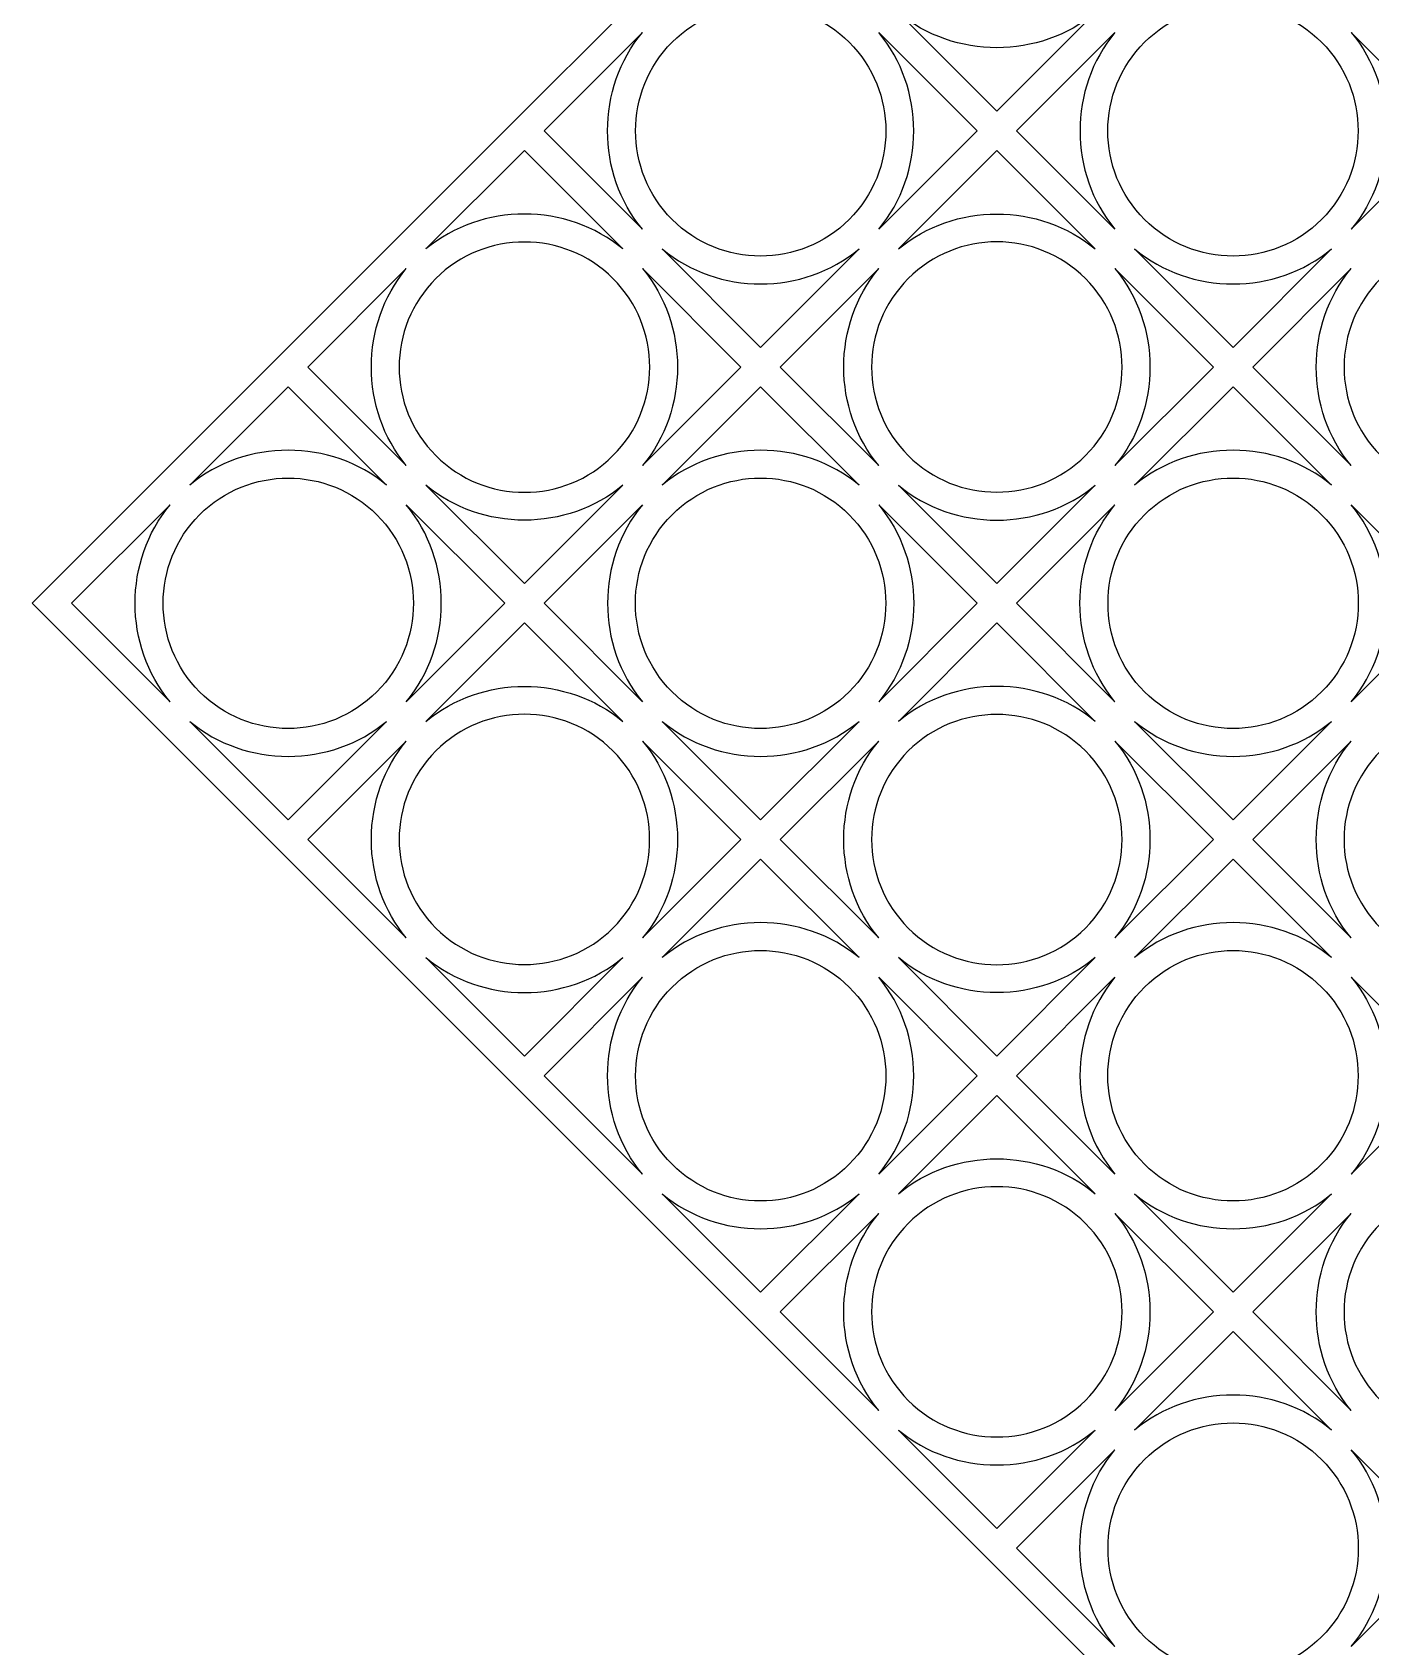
# Model space of a CAD drawing. Header units: centimetres. Extents: x -323 to 323, y -154 to 154.
# Drawn here: x -322.9 to -226.8, y -75 to 41 of the extents above; entities that cross this region are included whole.
import ezdxf

# ---------------------------------------------------------------- set-up
doc = ezdxf.new("R2010")
doc.units = ezdxf.units.CM
doc.header["$MEASUREMENT"] = 0
doc.layers.add('layer 1', color=7, linetype='Continuous')

msp = doc.modelspace()

# ---------------------------------------------------------------- linework, layer by layer
at = {"layer": 'layer 1', "color": 250}
for points, knots in [([(-168.76923, -154.14938), (-168.76923, -154.14938), (-322.91834, -0.00025), (-322.91834, -0.00025), (-322.91834, -0.00025), (-322.91834, -0.00025), (-168.76863, 154.14937), (-168.76863, 154.14937), (-168.76863, 154.14937), (-168.76863, 154.14937), (-14.61956, 0.0003), (-14.61956, 0.0003), (-14.61956, 0.0003), (-14.61956, 0.0003), (-168.76923, -154.14938), (-168.76923, -154.14938)], [0, 0, 0, 0, 0.2, 0.2, 0.2, 0.2, 0.4, 0.4, 0.4, 0.4, 0.6, 0.6, 0.6, 0.6, 1, 1, 1, 1]), ([(-276.95618, 27.57734), (-273.44319, 24.0643), (-267.74183, 24.06431), (-264.2288, 27.57728), (-264.2288, 27.57728), (-260.71574, 31.09031), (-260.71575, 36.79165), (-264.22875, 40.30469), (-264.22875, 40.30469), (-267.74177, 43.81773), (-273.4431, 43.81771), (-276.95614, 40.30473), (-276.95614, 40.30473), (-280.45059, 36.8103), (-280.45064, 31.0718), (-276.95618, 27.57734)], [0, 0, 0, 0, 0.2, 0.2, 0.2, 0.2, 0.4, 0.4, 0.4, 0.4, 0.6, 0.6, 0.6, 0.6, 1, 1, 1, 1]), ([(-230.28747, 40.30484), (-233.80046, 43.81788), (-239.50184, 43.81788), (-243.01486, 40.30489), (-243.01486, 40.30489), (-246.5279, 36.79188), (-246.52788, 31.09051), (-243.0149, 27.5775), (-243.0149, 27.5775), (-239.50189, 24.06446), (-233.80053, 24.06446), (-230.28752, 27.57745), (-230.28752, 27.57745), (-226.79306, 31.07188), (-226.79298, 36.81038), (-230.28747, 40.30484)], [0, 0, 0, 0, 0.2, 0.2, 0.2, 0.2, 0.4, 0.4, 0.4, 0.4, 0.6, 0.6, 0.6, 0.6, 1, 1, 1, 1]), ([(-260.69289, 42.42637), (-256.67315, 39.07712), (-250.57036, 39.07709), (-246.55061, 42.42635), (-246.55061, 42.42635), (-246.55061, 42.42635), (-253.62176, 35.35523), (-253.62176, 35.35523), (-253.62176, 35.35523), (-253.62176, 35.35523), (-260.69289, 42.42637), (-260.69289, 42.42637)], [0, 0, 0, 0, 0.25, 0.25, 0.25, 0.25, 0.5, 0.5, 0.5, 0.5, 1, 1, 1, 1]), ([(-279.0778, 41.01215), (-282.42706, 36.99237), (-282.4271, 30.88965), (-279.07782, 26.86988), (-279.07782, 26.86988), (-279.07782, 26.86988), (-286.14896, 33.94102), (-286.14896, 33.94102), (-286.14896, 33.94102), (-286.14896, 33.94102), (-279.0778, 41.01215), (-279.0778, 41.01215)], [0, 0, 0, 0, 0.25, 0.25, 0.25, 0.25, 0.5, 0.5, 0.5, 0.5, 1, 1, 1, 1]), ([(-262.10711, 41.01216), (-258.75784, 36.99243), (-258.75783, 30.88962), (-262.10709, 26.86988), (-262.10709, 26.86988), (-262.10709, 26.86988), (-255.03595, 33.94102), (-255.03595, 33.94102), (-255.03595, 33.94102), (-255.03595, 33.94102), (-262.10711, 41.01216), (-262.10711, 41.01216)], [0, 0, 0, 0, 0.25, 0.25, 0.25, 0.25, 0.5, 0.5, 0.5, 0.5, 1, 1, 1, 1]), ([(-245.13654, 26.87002), (-248.4858, 30.88977), (-248.48581, 36.99255), (-245.13657, 41.01232), (-245.13657, 41.01232), (-245.13657, 41.01232), (-252.20769, 33.94116), (-252.20769, 33.94116), (-252.20769, 33.94116), (-252.20769, 33.94116), (-245.13654, 26.87002), (-245.13654, 26.87002)], [0, 0, 0, 0, 0.25, 0.25, 0.25, 0.25, 0.5, 0.5, 0.5, 0.5, 1, 1, 1, 1]), ([(-228.16585, 26.87003), (-224.81657, 30.8898), (-224.81654, 36.99252), (-228.16583, 41.0123), (-228.16583, 41.0123), (-228.16583, 41.0123), (-221.09468, 33.94116), (-221.09468, 33.94116), (-221.09468, 33.94116), (-221.09468, 33.94116), (-228.16585, 26.87003), (-228.16585, 26.87003)], [0, 0, 0, 0, 0.25, 0.25, 0.25, 0.25, 0.5, 0.5, 0.5, 0.5, 1, 1, 1, 1]), ([(-294.63415, 25.4558), (-290.61436, 28.8051), (-284.51166, 28.80509), (-280.49188, 25.45582), (-280.49188, 25.45582), (-280.49188, 25.45582), (-287.56302, 32.52696), (-287.56302, 32.52696), (-287.56302, 32.52696), (-287.56302, 32.52696), (-294.63415, 25.4558), (-294.63415, 25.4558)], [0, 0, 0, 0, 0.25, 0.25, 0.25, 0.25, 0.5, 0.5, 0.5, 0.5, 1, 1, 1, 1]), ([(-246.55076, 25.45581), (-250.57051, 28.80504), (-256.67326, 28.80512), (-260.69304, 25.45583), (-260.69304, 25.45583), (-260.69304, 25.45583), (-253.62189, 32.52696), (-253.62189, 32.52696), (-253.62189, 32.52696), (-253.62189, 32.52696), (-246.55076, 25.45581), (-246.55076, 25.45581)], [0, 0, 0, 0, 0.25, 0.25, 0.25, 0.25, 0.5, 0.5, 0.5, 0.5, 1, 1, 1, 1]), ([(-281.19933, 23.33419), (-277.6863, 19.82116), (-277.6863, 14.11985), (-281.19928, 10.60679), (-281.19928, 10.60679), (-284.71231, 7.09376), (-290.41365, 7.09375), (-293.92669, 10.60675), (-293.92669, 10.60675), (-297.43971, 14.11975), (-297.4397, 19.8211), (-293.92674, 23.33414), (-293.92674, 23.33414), (-290.43226, 26.82862), (-284.69384, 26.82862), (-281.19933, 23.33419)], [0, 0, 0, 0, 0.2, 0.2, 0.2, 0.2, 0.4, 0.4, 0.4, 0.4, 0.6, 0.6, 0.6, 0.6, 1, 1, 1, 1]), ([(-259.98557, 10.60673), (-263.49863, 14.11971), (-263.4986, 19.8211), (-259.98563, 23.33412), (-259.98563, 23.33412), (-256.47262, 26.84716), (-250.77127, 26.84716), (-247.25823, 23.33416), (-247.25823, 23.33416), (-243.74518, 19.82114), (-243.7452, 14.11981), (-247.25818, 10.60678), (-247.25818, 10.60678), (-250.75263, 7.11233), (-256.49109, 7.11225), (-259.98557, 10.60673)], [0, 0, 0, 0, 0.2, 0.2, 0.2, 0.2, 0.4, 0.4, 0.4, 0.4, 0.6, 0.6, 0.6, 0.6, 1, 1, 1, 1]), ([(-213.31694, 23.33432), (-209.80388, 19.82132), (-209.80392, 14.11998), (-213.31688, 10.60694), (-213.31688, 10.60694), (-216.8299, 7.09392), (-222.53125, 7.09389), (-226.04429, 10.6069), (-226.04429, 10.6069), (-229.55729, 14.11988), (-229.55733, 19.82126), (-226.04434, 23.33427), (-226.04434, 23.33427), (-222.54991, 26.82874), (-216.81142, 26.8288), (-213.31694, 23.33432)], [0, 0, 0, 0, 0.2, 0.2, 0.2, 0.2, 0.4, 0.4, 0.4, 0.4, 0.6, 0.6, 0.6, 0.6, 1, 1, 1, 1]), ([(-263.52131, 25.45564), (-267.5411, 22.10637), (-273.64382, 22.1064), (-277.6636, 25.45566), (-277.6636, 25.45566), (-277.6636, 25.45566), (-270.59246, 18.38452), (-270.59246, 18.38452), (-270.59246, 18.38452), (-270.59246, 18.38452), (-263.52131, 25.45564), (-263.52131, 25.45564)], [0, 0, 0, 0, 0.25, 0.25, 0.25, 0.25, 0.5, 0.5, 0.5, 0.5, 1, 1, 1, 1]), ([(-229.58005, 25.45581), (-233.59976, 22.10654), (-239.7026, 22.10656), (-243.72234, 25.45582), (-243.72234, 25.45582), (-243.72234, 25.45582), (-236.65118, 18.38466), (-236.65118, 18.38466), (-236.65118, 18.38466), (-236.65118, 18.38466), (-229.58005, 25.45581), (-229.58005, 25.45581)], [0, 0, 0, 0, 0.25, 0.25, 0.25, 0.25, 0.5, 0.5, 0.5, 0.5, 1, 1, 1, 1]), ([(-296.04837, 24.04159), (-299.39766, 20.02182), (-299.39762, 13.91907), (-296.04836, 9.89931), (-296.04836, 9.89931), (-296.04836, 9.89931), (-303.11952, 16.97047), (-303.11952, 16.97047), (-303.11952, 16.97047), (-303.11952, 16.97047), (-296.04837, 24.04159), (-296.04837, 24.04159)], [0, 0, 0, 0, 0.25, 0.25, 0.25, 0.25, 0.5, 0.5, 0.5, 0.5, 1, 1, 1, 1]), ([(-279.07765, 9.89931), (-275.72836, 13.91909), (-275.72839, 20.02181), (-279.07766, 24.0416), (-279.07766, 24.0416), (-279.07766, 24.0416), (-272.00652, 16.97047), (-272.00652, 16.97047), (-272.00652, 16.97047), (-272.00652, 16.97047), (-279.07765, 9.89931), (-279.07765, 9.89931)], [0, 0, 0, 0, 0.25, 0.25, 0.25, 0.25, 0.5, 0.5, 0.5, 0.5, 1, 1, 1, 1]), ([(-262.10728, 24.0416), (-265.45655, 20.02183), (-265.45649, 13.91907), (-262.10725, 9.89931), (-262.10725, 9.89931), (-262.10725, 9.89931), (-269.17839, 16.97045), (-269.17839, 16.97045), (-269.17839, 16.97045), (-269.17839, 16.97045), (-262.10728, 24.0416), (-262.10728, 24.0416)], [0, 0, 0, 0, 0.25, 0.25, 0.25, 0.25, 0.5, 0.5, 0.5, 0.5, 1, 1, 1, 1]), ([(-245.13654, 9.89933), (-241.78723, 13.91907), (-241.78731, 20.02186), (-245.13655, 24.0416), (-245.13655, 24.0416), (-245.13655, 24.0416), (-238.0654, 16.97045), (-238.0654, 16.97045), (-238.0654, 16.97045), (-238.0654, 16.97045), (-245.13654, 9.89933), (-245.13654, 9.89933)], [0, 0, 0, 0, 0.25, 0.25, 0.25, 0.25, 0.5, 0.5, 0.5, 0.5, 1, 1, 1, 1]), ([(-228.16597, 24.04174), (-231.51523, 20.02201), (-231.51524, 13.91921), (-228.16597, 9.89946), (-228.16597, 9.89946), (-228.16597, 9.89946), (-235.23713, 16.97061), (-235.23713, 16.97061), (-235.23713, 16.97061), (-235.23713, 16.97061), (-228.16597, 24.04174), (-228.16597, 24.04174)], [0, 0, 0, 0, 0.25, 0.25, 0.25, 0.25, 0.5, 0.5, 0.5, 0.5, 1, 1, 1, 1]), ([(-311.60486, 8.4851), (-307.58512, 11.8344), (-301.48233, 11.83434), (-297.46258, 8.4851), (-297.46258, 8.4851), (-297.46258, 8.4851), (-304.53373, 15.55625), (-304.53373, 15.55625), (-304.53373, 15.55625), (-304.53373, 15.55625), (-311.60486, 8.4851), (-311.60486, 8.4851)], [0, 0, 0, 0, 0.25, 0.25, 0.25, 0.25, 0.5, 0.5, 0.5, 0.5, 1, 1, 1, 1]), ([(-277.66361, 8.48528), (-273.64381, 11.83456), (-267.54108, 11.8345), (-263.52131, 8.48525), (-263.52131, 8.48525), (-263.52131, 8.48525), (-270.59245, 15.55639), (-270.59245, 15.55639), (-270.59245, 15.55639), (-270.59245, 15.55639), (-277.66361, 8.48528), (-277.66361, 8.48528)], [0, 0, 0, 0, 0.25, 0.25, 0.25, 0.25, 0.5, 0.5, 0.5, 0.5, 1, 1, 1, 1]), ([(-243.72246, 8.48525), (-239.70271, 11.83452), (-233.59993, 11.83452), (-229.58018, 8.48525), (-229.58018, 8.48525), (-229.58018, 8.48525), (-236.65133, 15.5564), (-236.65133, 15.5564), (-236.65133, 15.5564), (-236.65133, 15.5564), (-243.72246, 8.48525), (-243.72246, 8.48525)], [0, 0, 0, 0, 0.25, 0.25, 0.25, 0.25, 0.5, 0.5, 0.5, 0.5, 1, 1, 1, 1]), ([(-310.89744, -6.36392), (-307.38445, -9.87699), (-301.68308, -9.87694), (-298.17006, -6.36398), (-298.17006, -6.36398), (-294.65699, -2.85094), (-294.65702, 2.85039), (-298.17002, 6.36342), (-298.17002, 6.36342), (-301.68302, 9.87645), (-307.38437, 9.87647), (-310.8974, 6.36346), (-310.8974, 6.36346), (-314.39185, 2.86904), (-314.39193, -2.86947), (-310.89744, -6.36392)], [0, 0, 0, 0, 0.2, 0.2, 0.2, 0.2, 0.4, 0.4, 0.4, 0.4, 0.6, 0.6, 0.6, 0.6, 1, 1, 1, 1]), ([(-264.22874, 6.36357), (-267.74173, 9.87664), (-273.4431, 9.8766), (-276.95612, 6.36363), (-276.95612, 6.36363), (-280.46917, 2.85061), (-280.46914, -2.85076), (-276.95616, -6.36377), (-276.95616, -6.36377), (-273.44314, -9.87682), (-267.7418, -9.8768), (-264.22879, -6.36382), (-264.22879, -6.36382), (-260.73434, -2.8694), (-260.73422, 2.86913), (-264.22874, 6.36357)], [0, 0, 0, 0, 0.2, 0.2, 0.2, 0.2, 0.4, 0.4, 0.4, 0.4, 0.6, 0.6, 0.6, 0.6, 1, 1, 1, 1]), ([(-243.01504, -6.36378), (-239.50205, -9.87683), (-233.80069, -9.87679), (-230.28765, -6.36384), (-230.28765, -6.36384), (-226.77462, -2.85081), (-226.77461, 2.85053), (-230.28762, 6.36357), (-230.28762, 6.36357), (-233.80059, 9.87657), (-239.50197, 9.87661), (-243.01499, 6.36362), (-243.01499, 6.36362), (-246.50946, 2.86918), (-246.50952, -2.8693), (-243.01504, -6.36378)], [0, 0, 0, 0, 0.2, 0.2, 0.2, 0.2, 0.4, 0.4, 0.4, 0.4, 0.6, 0.6, 0.6, 0.6, 1, 1, 1, 1]), ([(-294.63416, 8.48511), (-290.61441, 5.13585), (-284.51162, 5.13583), (-280.49187, 8.48509), (-280.49187, 8.48509), (-280.49187, 8.48509), (-287.56302, 1.41395), (-287.56302, 1.41395), (-287.56302, 1.41395), (-287.56302, 1.41395), (-294.63416, 8.48511), (-294.63416, 8.48511)], [0, 0, 0, 0, 0.25, 0.25, 0.25, 0.25, 0.5, 0.5, 0.5, 0.5, 1, 1, 1, 1]), ([(-246.55076, 8.48511), (-250.57052, 5.13587), (-256.67327, 5.13579), (-260.69303, 8.48509), (-260.69303, 8.48509), (-260.69303, 8.48509), (-253.62189, 1.41395), (-253.62189, 1.41395), (-253.62189, 1.41395), (-253.62189, 1.41395), (-246.55076, 8.48511), (-246.55076, 8.48511)], [0, 0, 0, 0, 0.25, 0.25, 0.25, 0.25, 0.5, 0.5, 0.5, 0.5, 1, 1, 1, 1]), ([(-313.01907, 7.07089), (-316.36835, 3.05113), (-316.36835, -3.05163), (-313.01909, -7.07138), (-313.01909, -7.07138), (-313.01909, -7.07138), (-320.09023, -0.00025), (-320.09023, -0.00025), (-320.09023, -0.00025), (-320.09023, -0.00025), (-313.01907, 7.07089), (-313.01907, 7.07089)], [0, 0, 0, 0, 0.25, 0.25, 0.25, 0.25, 0.5, 0.5, 0.5, 0.5, 1, 1, 1, 1]), ([(-296.04837, 7.07089), (-292.69912, 3.05115), (-292.69908, -3.05162), (-296.04834, -7.07138), (-296.04834, -7.07138), (-296.04834, -7.07138), (-288.97722, -0.00025), (-288.97722, -0.00025), (-288.97722, -0.00025), (-288.97722, -0.00025), (-296.04837, 7.07089), (-296.04837, 7.07089)], [0, 0, 0, 0, 0.25, 0.25, 0.25, 0.25, 0.5, 0.5, 0.5, 0.5, 1, 1, 1, 1]), ([(-279.07781, -7.07124), (-282.42706, -3.0515), (-282.42709, 3.05129), (-279.07783, 7.07104), (-279.07783, 7.07104), (-279.07783, 7.07104), (-286.14896, -0.0001), (-286.14896, -0.0001), (-286.14896, -0.0001), (-286.14896, -0.0001), (-279.07781, -7.07124), (-279.07781, -7.07124)], [0, 0, 0, 0, 0.25, 0.25, 0.25, 0.25, 0.5, 0.5, 0.5, 0.5, 1, 1, 1, 1]), ([(-262.10711, -7.07124), (-258.75784, -3.05148), (-258.75781, 3.05126), (-262.10709, 7.07103), (-262.10709, 7.07103), (-262.10709, 7.07103), (-255.03595, -0.00011), (-255.03595, -0.00011), (-255.03595, -0.00011), (-255.03595, -0.00011), (-262.10711, -7.07124), (-262.10711, -7.07124)], [0, 0, 0, 0, 0.25, 0.25, 0.25, 0.25, 0.5, 0.5, 0.5, 0.5, 1, 1, 1, 1]), ([(-245.13667, 7.07103), (-248.48593, 3.05129), (-248.48597, -3.05147), (-245.13669, -7.07124), (-245.13669, -7.07124), (-245.13669, -7.07124), (-252.20783, -0.0001), (-252.20783, -0.0001), (-252.20783, -0.0001), (-252.20783, -0.0001), (-245.13667, 7.07103), (-245.13667, 7.07103)], [0, 0, 0, 0, 0.25, 0.25, 0.25, 0.25, 0.5, 0.5, 0.5, 0.5, 1, 1, 1, 1]), ([(-228.16597, 7.07104), (-224.81671, 3.05129), (-224.81668, -3.05147), (-228.16595, -7.07125), (-228.16595, -7.07125), (-228.16595, -7.07125), (-221.09482, -0.0001), (-221.09482, -0.0001), (-221.09482, -0.0001), (-221.09482, -0.0001), (-228.16597, 7.07104), (-228.16597, 7.07104)], [0, 0, 0, 0, 0.25, 0.25, 0.25, 0.25, 0.5, 0.5, 0.5, 0.5, 1, 1, 1, 1]), ([(-280.49202, -8.48546), (-284.51178, -5.13622), (-290.61454, -5.13616), (-294.63432, -8.48544), (-294.63432, -8.48544), (-294.63432, -8.48544), (-287.56316, -1.4143), (-287.56316, -1.4143), (-287.56316, -1.4143), (-287.56316, -1.4143), (-280.49202, -8.48546), (-280.49202, -8.48546)], [0, 0, 0, 0, 0.25, 0.25, 0.25, 0.25, 0.5, 0.5, 0.5, 0.5, 1, 1, 1, 1]), ([(-260.69302, -8.48532), (-256.67326, -5.13605), (-250.57052, -5.13602), (-246.55075, -8.48529), (-246.55075, -8.48529), (-246.55075, -8.48529), (-253.6219, -1.41416), (-253.6219, -1.41416), (-253.6219, -1.41416), (-253.6219, -1.41416), (-260.69302, -8.48532), (-260.69302, -8.48532)], [0, 0, 0, 0, 0.25, 0.25, 0.25, 0.25, 0.5, 0.5, 0.5, 0.5, 1, 1, 1, 1]), ([(-293.92684, -23.33453), (-297.4399, -19.82156), (-297.43986, -14.12015), (-293.9269, -10.60714), (-293.9269, -10.60714), (-290.41387, -7.0941), (-284.71253, -7.0941), (-281.1995, -10.6071), (-281.1995, -10.6071), (-277.68645, -14.12012), (-277.68646, -19.82144), (-281.19945, -23.33448), (-281.19945, -23.33448), (-284.6939, -26.82896), (-290.43235, -26.82899), (-293.92684, -23.33453)], [0, 0, 0, 0, 0.2, 0.2, 0.2, 0.2, 0.4, 0.4, 0.4, 0.4, 0.6, 0.6, 0.6, 0.6, 1, 1, 1, 1]), ([(-247.25821, -10.60694), (-243.74516, -14.11994), (-243.74518, -19.82128), (-247.25815, -23.33433), (-247.25815, -23.33433), (-250.77117, -26.84736), (-256.47252, -26.84737), (-259.98555, -23.33437), (-259.98555, -23.33437), (-263.49858, -19.82137), (-263.49859, -14.12), (-259.9856, -10.60699), (-259.9856, -10.60699), (-256.49117, -7.11253), (-250.75267, -7.11245), (-247.25821, -10.60694)], [0, 0, 0, 0, 0.2, 0.2, 0.2, 0.2, 0.4, 0.4, 0.4, 0.4, 0.6, 0.6, 0.6, 0.6, 1, 1, 1, 1]), ([(-226.04444, -23.33438), (-229.55746, -19.82139), (-229.55749, -14.12004), (-226.0445, -10.607), (-226.0445, -10.607), (-222.53145, -7.09393), (-216.83012, -7.09396), (-213.3171, -10.60695), (-213.3171, -10.60695), (-209.80407, -14.11997), (-209.80406, -19.82131), (-213.31705, -23.33433), (-213.31705, -23.33433), (-216.81148, -26.82879), (-222.54997, -26.82885), (-226.04444, -23.33438)], [0, 0, 0, 0, 0.2, 0.2, 0.2, 0.2, 0.4, 0.4, 0.4, 0.4, 0.6, 0.6, 0.6, 0.6, 1, 1, 1, 1]), ([(-297.46258, -8.48562), (-301.48235, -11.83489), (-307.58511, -11.83487), (-311.60487, -8.4856), (-311.60487, -8.4856), (-311.60487, -8.4856), (-304.53373, -15.55674), (-304.53373, -15.55674), (-304.53373, -15.55674), (-304.53373, -15.55674), (-297.46258, -8.48562), (-297.46258, -8.48562)], [0, 0, 0, 0, 0.25, 0.25, 0.25, 0.25, 0.5, 0.5, 0.5, 0.5, 1, 1, 1, 1]), ([(-263.52132, -8.48546), (-267.54105, -11.83475), (-273.64385, -11.8347), (-277.66361, -8.48544), (-277.66361, -8.48544), (-277.66361, -8.48544), (-270.59244, -15.55661), (-270.59244, -15.55661), (-270.59244, -15.55661), (-270.59244, -15.55661), (-263.52132, -8.48546), (-263.52132, -8.48546)], [0, 0, 0, 0, 0.25, 0.25, 0.25, 0.25, 0.5, 0.5, 0.5, 0.5, 1, 1, 1, 1]), ([(-229.58018, -8.48547), (-233.59996, -11.83476), (-239.7027, -11.8347), (-243.72247, -8.48546), (-243.72247, -8.48546), (-243.72247, -8.48546), (-236.65133, -15.55659), (-236.65133, -15.55659), (-236.65133, -15.55659), (-236.65133, -15.55659), (-229.58018, -8.48547), (-229.58018, -8.48547)], [0, 0, 0, 0, 0.25, 0.25, 0.25, 0.25, 0.5, 0.5, 0.5, 0.5, 1, 1, 1, 1]), ([(-296.04854, -9.89966), (-297.63644, -11.80545), (-298.55924, -14.29182), (-298.55927, -16.97068), (-298.55927, -16.97068), (-298.55927, -16.97068), (-298.56317, -16.97068), (-298.56317, -16.97068), (-298.56317, -16.97068), (-298.56317, -16.97068), (-298.56317, -16.97084), (-298.56317, -16.97084), (-298.56317, -16.97084), (-298.56317, -16.97084), (-298.56318, -16.9709), (-298.56318, -16.9709), (-298.56318, -16.9709), (-298.56318, -16.9709), (-298.55926, -16.9709), (-298.55926, -16.9709), (-298.55926, -16.9709), (-298.55926, -19.64976), (-297.63642, -22.13615), (-296.04852, -24.04195), (-296.04852, -24.04195), (-296.04852, -24.04195), (-303.11966, -16.97082), (-303.11966, -16.97082), (-303.11966, -16.97082), (-303.11966, -16.97082), (-296.04854, -9.89966), (-296.04854, -9.89966)], [0, 0, 0, 0, 0.111111111, 0.111111111, 0.111111111, 0.111111111, 0.222222222, 0.222222222, 0.222222222, 0.222222222, 0.333333333, 0.333333333, 0.333333333, 0.333333333, 0.444444444, 0.444444444, 0.444444444, 0.444444444, 0.555555556, 0.555555556, 0.555555556, 0.555555556, 0.666666667, 0.666666667, 0.666666667, 0.666666667, 0.777777778, 0.777777778, 0.777777778, 0.777777778, 1, 1, 1, 1]), ([(-279.07781, -24.04195), (-275.72854, -20.02219), (-275.72855, -13.91944), (-279.07782, -9.89966), (-279.07782, -9.89966), (-279.07782, -9.89966), (-272.00666, -16.97082), (-272.00666, -16.97082), (-272.00666, -16.97082), (-272.00666, -16.97082), (-279.07781, -24.04195), (-279.07781, -24.04195)], [0, 0, 0, 0, 0.25, 0.25, 0.25, 0.25, 0.5, 0.5, 0.5, 0.5, 1, 1, 1, 1]), ([(-262.10724, -9.89952), (-265.45651, -13.91925), (-265.45649, -20.02207), (-262.10723, -24.04181), (-262.10723, -24.04181), (-262.10723, -24.04181), (-269.17839, -16.97065), (-269.17839, -16.97065), (-269.17839, -16.97065), (-269.17839, -16.97065), (-262.10724, -9.89952), (-262.10724, -9.89952)], [0, 0, 0, 0, 0.25, 0.25, 0.25, 0.25, 0.5, 0.5, 0.5, 0.5, 1, 1, 1, 1]), ([(-245.13651, -24.04181), (-241.78722, -20.02199), (-241.78728, -13.91932), (-245.13653, -9.89951), (-245.13653, -9.89951), (-245.13653, -9.89951), (-238.06539, -16.97065), (-238.06539, -16.97065), (-238.06539, -16.97065), (-238.06539, -16.97065), (-245.13651, -24.04181), (-245.13651, -24.04181)], [0, 0, 0, 0, 0.25, 0.25, 0.25, 0.25, 0.5, 0.5, 0.5, 0.5, 1, 1, 1, 1]), ([(-228.16613, -9.89951), (-231.51543, -13.9193), (-231.51536, -20.02204), (-228.16612, -24.04181), (-228.16612, -24.04181), (-228.16612, -24.04181), (-235.23726, -16.97067), (-235.23726, -16.97067), (-235.23726, -16.97067), (-235.23726, -16.97067), (-228.16613, -9.89951), (-228.16613, -9.89951)], [0, 0, 0, 0, 0.25, 0.25, 0.25, 0.25, 0.5, 0.5, 0.5, 0.5, 1, 1, 1, 1]), ([(-277.66372, -25.45602), (-273.64398, -22.10672), (-267.54121, -22.10677), (-263.52145, -25.45602), (-263.52145, -25.45602), (-263.52145, -25.45602), (-270.5926, -18.38487), (-270.5926, -18.38487), (-270.5926, -18.38487), (-270.5926, -18.38487), (-277.66372, -25.45602), (-277.66372, -25.45602)], [0, 0, 0, 0, 0.25, 0.25, 0.25, 0.25, 0.5, 0.5, 0.5, 0.5, 1, 1, 1, 1]), ([(-243.72247, -25.45585), (-239.70269, -22.10656), (-233.59995, -22.10662), (-229.58018, -25.45586), (-229.58018, -25.45586), (-229.58018, -25.45586), (-236.65133, -18.38473), (-236.65133, -18.38473), (-236.65133, -18.38473), (-236.65133, -18.38473), (-243.72247, -25.45585), (-243.72247, -25.45585), (-243.72247, -25.45585), (-243.72247, -25.45585), (-243.72247, -25.45585), (-243.72247, -25.45585)], [0, 0, 0, 0, 0.2, 0.2, 0.2, 0.2, 0.4, 0.4, 0.4, 0.4, 0.6, 0.6, 0.6, 0.6, 1, 1, 1, 1]), ([(-276.95631, -40.30505), (-273.44332, -43.81809), (-267.74196, -43.81807), (-264.22893, -40.3051), (-264.22893, -40.3051), (-260.71588, -36.79208), (-260.71589, -31.09073), (-264.22889, -27.5777), (-264.22889, -27.5777), (-267.74186, -24.06469), (-273.44323, -24.06465), (-276.95625, -27.57764), (-276.95625, -27.57764), (-280.45073, -31.07209), (-280.45079, -36.81056), (-276.95631, -40.30505)], [0, 0, 0, 0, 0.2, 0.2, 0.2, 0.2, 0.4, 0.4, 0.4, 0.4, 0.6, 0.6, 0.6, 0.6, 1, 1, 1, 1]), ([(-230.2876, -27.57754), (-233.8006, -24.06451), (-239.50193, -24.06449), (-243.01499, -27.57749), (-243.01499, -27.57749), (-246.52803, -31.0905), (-246.52803, -36.79186), (-243.01503, -40.30489), (-243.01503, -40.30489), (-239.50203, -43.81791), (-233.80066, -43.81791), (-230.28765, -40.30494), (-230.28765, -40.30494), (-226.79317, -36.81048), (-226.79314, -31.07202), (-230.2876, -27.57754)], [0, 0, 0, 0, 0.2, 0.2, 0.2, 0.2, 0.4, 0.4, 0.4, 0.4, 0.6, 0.6, 0.6, 0.6, 1, 1, 1, 1]), ([(-280.49203, -25.45615), (-284.51178, -28.80542), (-290.61452, -28.80546), (-294.6343, -25.45617), (-294.6343, -25.45617), (-294.6343, -25.45617), (-287.56316, -32.52732), (-287.56316, -32.52732), (-287.56316, -32.52732), (-287.56316, -32.52732), (-280.49203, -25.45615), (-280.49203, -25.45615)], [0, 0, 0, 0, 0.25, 0.25, 0.25, 0.25, 0.5, 0.5, 0.5, 0.5, 1, 1, 1, 1]), ([(-260.69303, -25.45601), (-256.67329, -28.80528), (-250.57049, -28.80527), (-246.55074, -25.45604), (-246.55074, -25.45604), (-246.55074, -25.45604), (-253.6219, -32.52716), (-253.6219, -32.52716), (-253.6219, -32.52716), (-253.6219, -32.52716), (-260.69303, -25.45601), (-260.69303, -25.45601)], [0, 0, 0, 0, 0.25, 0.25, 0.25, 0.25, 0.5, 0.5, 0.5, 0.5, 1, 1, 1, 1]), ([(-279.07794, -26.87023), (-282.42718, -30.88995), (-282.42725, -36.99275), (-279.07796, -41.0125), (-279.07796, -41.0125), (-279.07796, -41.0125), (-286.1491, -33.94136), (-286.1491, -33.94136), (-286.1491, -33.94136), (-286.1491, -33.94136), (-279.07794, -26.87023), (-279.07794, -26.87023)], [0, 0, 0, 0, 0.25, 0.25, 0.25, 0.25, 0.5, 0.5, 0.5, 0.5, 1, 1, 1, 1]), ([(-262.10724, -26.87023), (-258.758, -30.88999), (-258.75793, -36.99273), (-262.10722, -41.01251), (-262.10722, -41.01251), (-262.10722, -41.01251), (-255.0361, -33.94136), (-255.0361, -33.94136), (-255.0361, -33.94136), (-255.0361, -33.94136), (-262.10724, -26.87023), (-262.10724, -26.87023)], [0, 0, 0, 0, 0.25, 0.25, 0.25, 0.25, 0.5, 0.5, 0.5, 0.5, 1, 1, 1, 1]), ([(-245.13668, -41.01236), (-248.48592, -36.99263), (-248.48595, -30.88982), (-245.1367, -26.87008), (-245.1367, -26.87008), (-245.1367, -26.87008), (-252.20783, -33.94122), (-252.20783, -33.94122), (-252.20783, -33.94122), (-252.20783, -33.94122), (-245.13668, -41.01236), (-245.13668, -41.01236)], [0, 0, 0, 0, 0.25, 0.25, 0.25, 0.25, 0.5, 0.5, 0.5, 0.5, 1, 1, 1, 1]), ([(-228.16598, -41.01235), (-224.81671, -36.99257), (-224.81667, -30.88987), (-228.16596, -26.87008), (-228.16596, -26.87008), (-228.16596, -26.87008), (-221.09482, -33.94122), (-221.09482, -33.94122), (-221.09482, -33.94122), (-221.09482, -33.94122), (-228.16598, -41.01235), (-228.16598, -41.01235)], [0, 0, 0, 0, 0.25, 0.25, 0.25, 0.25, 0.5, 0.5, 0.5, 0.5, 1, 1, 1, 1]), ([(-246.55089, -42.42657), (-250.57061, -39.07732), (-256.67343, -39.0773), (-260.69318, -42.42655), (-260.69318, -42.42655), (-260.69318, -42.42655), (-253.62203, -35.35542), (-253.62203, -35.35542), (-253.62203, -35.35542), (-253.62203, -35.35542), (-246.55089, -42.42657), (-246.55089, -42.42657)], [0, 0, 0, 0, 0.25, 0.25, 0.25, 0.25, 0.5, 0.5, 0.5, 0.5, 1, 1, 1, 1]), ([(-259.98571, -57.27565), (-263.49872, -53.76264), (-263.49877, -48.06132), (-259.98577, -44.54827), (-259.98577, -44.54827), (-256.47274, -41.03521), (-250.77139, -41.03523), (-247.25837, -44.54822), (-247.25837, -44.54822), (-243.74533, -48.06123), (-243.74533, -53.76259), (-247.25831, -57.27561), (-247.25831, -57.27561), (-250.75276, -60.77004), (-256.49123, -60.77013), (-259.98571, -57.27565)], [0, 0, 0, 0, 0.2, 0.2, 0.2, 0.2, 0.4, 0.4, 0.4, 0.4, 0.6, 0.6, 0.6, 0.6, 1, 1, 1, 1]), ([(-213.31708, -44.54806), (-209.80405, -48.06106), (-209.80404, -53.7624), (-213.31703, -57.27545), (-213.31703, -57.27545), (-216.83006, -60.7885), (-222.53141, -60.78848), (-226.04443, -57.27549), (-226.04443, -57.27549), (-229.55745, -53.76249), (-229.55746, -48.06113), (-226.04447, -44.54811), (-226.04447, -44.54811), (-222.55003, -41.05364), (-216.81156, -41.05361), (-213.31708, -44.54806)], [0, 0, 0, 0, 0.2, 0.2, 0.2, 0.2, 0.4, 0.4, 0.4, 0.4, 0.6, 0.6, 0.6, 0.6, 1, 1, 1, 1]), ([(-263.52145, -42.42674), (-267.54123, -45.77603), (-273.64397, -45.77597), (-277.66374, -42.42672), (-277.66374, -42.42672), (-277.66374, -42.42672), (-270.5926, -49.49786), (-270.5926, -49.49786), (-270.5926, -49.49786), (-270.5926, -49.49786), (-263.52145, -42.42674), (-263.52145, -42.42674)], [0, 0, 0, 0, 0.25, 0.25, 0.25, 0.25, 0.5, 0.5, 0.5, 0.5, 1, 1, 1, 1]), ([(-229.58019, -42.42657), (-233.59996, -45.77586), (-239.7027, -45.77583), (-243.72247, -42.42657), (-243.72247, -42.42657), (-243.72247, -42.42657), (-236.65132, -49.49772), (-236.65132, -49.49772), (-236.65132, -49.49772), (-236.65132, -49.49772), (-229.58019, -42.42657), (-229.58019, -42.42657)], [0, 0, 0, 0, 0.25, 0.25, 0.25, 0.25, 0.5, 0.5, 0.5, 0.5, 1, 1, 1, 1]), ([(-262.10739, -43.84077), (-265.45669, -47.86056), (-265.45664, -53.9633), (-262.10739, -57.98307), (-262.10739, -57.98307), (-262.10739, -57.98307), (-269.17853, -50.91193), (-269.17853, -50.91193), (-269.17853, -50.91193), (-269.17853, -50.91193), (-262.10739, -43.84077), (-262.10739, -43.84077)], [0, 0, 0, 0, 0.25, 0.25, 0.25, 0.25, 0.5, 0.5, 0.5, 0.5, 1, 1, 1, 1]), ([(-245.13669, -57.98307), (-241.78738, -53.96329), (-241.78742, -47.86056), (-245.13669, -43.84077), (-245.13669, -43.84077), (-245.13669, -43.84077), (-238.06553, -50.91193), (-238.06553, -50.91193), (-238.06553, -50.91193), (-238.06553, -50.91193), (-245.13669, -57.98307), (-245.13669, -57.98307)], [0, 0, 0, 0, 0.25, 0.25, 0.25, 0.25, 0.5, 0.5, 0.5, 0.5, 1, 1, 1, 1]), ([(-228.16612, -43.84065), (-231.51538, -47.86041), (-231.51537, -53.96316), (-228.16611, -57.98293), (-228.16611, -57.98293), (-228.16611, -57.98293), (-235.23726, -50.91178), (-235.23726, -50.91178), (-235.23726, -50.91178), (-235.23726, -50.91178), (-228.16612, -43.84065), (-228.16612, -43.84065)], [0, 0, 0, 0, 0.25, 0.25, 0.25, 0.25, 0.5, 0.5, 0.5, 0.5, 1, 1, 1, 1]), ([(-243.72261, -59.39714), (-239.70283, -56.04784), (-233.60009, -56.04791), (-229.58032, -59.39714), (-229.58032, -59.39714), (-229.58032, -59.39714), (-236.65148, -52.326), (-236.65148, -52.326), (-236.65148, -52.326), (-236.65148, -52.326), (-243.72261, -59.39714), (-243.72261, -59.39714)], [0, 0, 0, 0, 0.25, 0.25, 0.25, 0.25, 0.5, 0.5, 0.5, 0.5, 1, 1, 1, 1]), ([(-243.01519, -74.24617), (-239.50219, -77.75922), (-233.80084, -77.7592), (-230.2878, -74.24622), (-230.2878, -74.24622), (-226.77477, -70.73319), (-226.77474, -65.03187), (-230.28776, -61.51883), (-230.28776, -61.51883), (-233.80077, -58.00579), (-239.50213, -58.00578), (-243.01515, -61.51878), (-243.01515, -61.51878), (-246.5096, -65.01321), (-246.50965, -70.7517), (-243.01519, -74.24617)], [0, 0, 0, 0, 0.2, 0.2, 0.2, 0.2, 0.4, 0.4, 0.4, 0.4, 0.6, 0.6, 0.6, 0.6, 1, 1, 1, 1]), ([(-246.5509, -59.39727), (-250.57067, -62.74655), (-256.6734, -62.74657), (-260.69317, -59.39729), (-260.69317, -59.39729), (-260.69317, -59.39729), (-253.62203, -66.46843), (-253.62203, -66.46843), (-253.62203, -66.46843), (-253.62203, -66.46843), (-246.5509, -59.39727), (-246.5509, -59.39727)], [0, 0, 0, 0, 0.25, 0.25, 0.25, 0.25, 0.5, 0.5, 0.5, 0.5, 1, 1, 1, 1]), ([(-245.13681, -60.81136), (-248.48611, -64.83115), (-248.48609, -70.93383), (-245.13683, -74.95363), (-245.13683, -74.95363), (-245.13683, -74.95363), (-252.20797, -67.88249), (-252.20797, -67.88249), (-252.20797, -67.88249), (-252.20797, -67.88249), (-245.13681, -60.81136), (-245.13681, -60.81136)], [0, 0, 0, 0, 0.25, 0.25, 0.25, 0.25, 0.5, 0.5, 0.5, 0.5, 1, 1, 1, 1]), ([(-228.16612, -60.81134), (-224.81685, -64.83108), (-224.81683, -70.93388), (-228.16609, -74.95364), (-228.16609, -74.95364), (-228.16609, -74.95364), (-221.09496, -67.88249), (-221.09496, -67.88249), (-221.09496, -67.88249), (-221.09496, -67.88249), (-228.16612, -60.81134), (-228.16612, -60.81134)], [0, 0, 0, 0, 0.25, 0.25, 0.25, 0.25, 0.5, 0.5, 0.5, 0.5, 1, 1, 1, 1])]:
    msp.add_open_spline(points, degree=3, knots=knots, dxfattribs=at)

doc.saveas('drawing.dxf')
